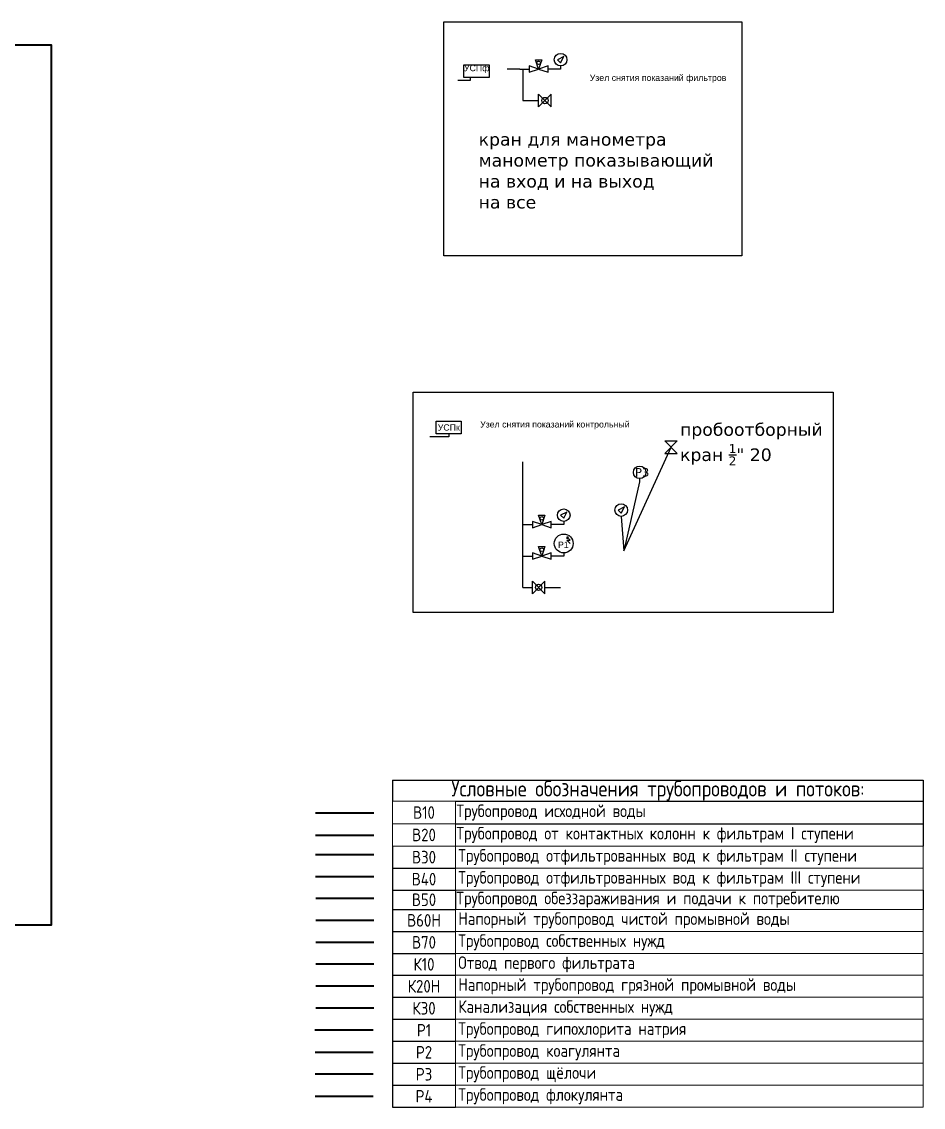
# Model space of a CAD drawing. Header units: millimetres. Extents: x -81605 to 298546, y -15960 to 81150.
# Drawn here: x -31730 to -17374, y -10566 to 6713 of the extents above; entities that cross this region are included whole.
import ezdxf

# ---------------------------------------------------------------- set-up
doc = ezdxf.new("R2010")
doc.units = ezdxf.units.MM
doc.layers.add('1', color=7, linetype='Continuous')
doc.layers.add('2', color=7, linetype='Continuous')
for name, color, linetype, lineweight in [('В10', 66, 'Continuous', 40), ('В30', 136, 'Continuous', 40), ('В40', 142, 'Continuous', 40), ('В50', 180, 'Continuous', 40), ('В60Н', 140, 'Continuous', 40), ('В70', 120, 'Continuous', 40), ('К20Н', 33, 'Continuous', 40), ('К30', 54, 'Continuous', 40), ('Р1', 202, 'Continuous', 40), ('Р4', 210, 'Continuous', 40)]:
    doc.layers.add(name, color=color, linetype=linetype, lineweight=lineweight)
for name, color, linetype, lineweight, true_color in [('В20', 7, 'Continuous', 40, 0x0a7800), ('К10', 7, 'Continuous', 40, 0xffbe00), ('Р2', 7, 'Continuous', 40, 0x991b1e), ('Р3', 7, 'Continuous', 40, 0xd19cc7)]:
    doc.layers.add(name, color=color, linetype=linetype, lineweight=lineweight, true_color=true_color)
doc.styles.add('GOST Common_2', font='GOST_Common.ttf', dxfattribs={"width": 0.9, "height": 250})
doc.styles.get("Standard").update_dxf_attribs({"font": 'arial.ttf'})

# ---------------------------------------------------------------- blocks, each defined once
blk = doc.blocks.new('*T0')
at = {"color": 0, "linetype": 'ByBlock', "lineweight": -2, "transparency": 16777216}
for p, q in [((0, 0), (8450, 0)), ((0, 0), (0, -336)), ((8450, 0), (8450, -1050)), ((1000, -336), (8450, -336)), ((1000, -693), (8450, -693)), ((0, -1050), (0, -5206)), ((0, -1400), (1000, -1400)), ((0, -1750), (1000, -1750)), ((1000, -1750), (1000, -2056)), ((8450, -1750), (8450, -2056)), ((0, -2056), (1000, -2056)), ((0, -2406), (1000, -2406)), ((0, -2756), (1000, -2756)), ((0, -3106), (1000, -3106)), ((0, -3456), (1000, -3456)), ((0, -3806), (1000, -3806)), ((0, -4156), (1000, -4156)), ((0, -4506), (1000, -4506)), ((0, -4856), (1000, -4856)), ((0, -5206), (1000, -5206))]:
    blk.add_line(p, q, dxfattribs=at)
at = {"color": 7, "linetype": 'ByBlock', "lineweight": 15, "transparency": 16777216}
for p, q in [((0, -336), (1000, -336)), ((0, -336), (0, -1050)), ((1000, -336), (1000, -1750)), ((0, -693), (1000, -693)), ((0, -1050), (8450, -1050)), ((8450, -1050), (8450, -1750)), ((1000, -1400), (8450, -1400)), ((1000, -1750), (8450, -1750)), ((1000, -2056), (8450, -2056)), ((1000, -2056), (1000, -5206)), ((8450, -2056), (8450, -5206)), ((1000, -2406), (8450, -2406)), ((1000, -2756), (8450, -2756)), ((1000, -3106), (8450, -3106)), ((1000, -3456), (8450, -3456)), ((1000, -3806), (8450, -3806)), ((1000, -4156), (8450, -4156)), ((1000, -4506), (8450, -4506)), ((1000, -4856), (8450, -4856)), ((1000, -5206), (8450, -5206))]:
    blk.add_line(p, q, dxfattribs=at)
at = {"color": 0, "transparency": 16777216, "style": 'GOST Common_2'}
for s, insert, char_height, width, attachment_point in [('{\\fGOST Common|b0|i0|c204|p34;Условные обозначения трубопроводов и потоков}:', (4225, -168), 250, 8447.8, 5), ('В10', (500, -515), 200, 910, 5), ('{\\fGOST Common|b0|i0|c204|p34;Трубопровод исходной воды}', (1015, -515), 200, 7420, 4), ('{\\fGOST Common|b0|i0|c204|p34;В}20', (500, -871), 200, 910, 5), ('{\\fGOST Common|b0|i0|c204|p34;Трубопровод от контактных колонн к фильтрам I ступени}', (1015, -871), 200, 7420, 4), ('В30', (500, -1225), 200, 970, 5), ('{\\fGOST Common|b0|i0|c204|p34;Трубопровод отфильтрованных вод к фильтрам }I{\\fGOST Common|b0|i0|c204|p34;I ступени}', (1045, -1225), 200, 7360, 4), ('В40', (500, -1575), 200, 970, 5), ('{\\fGOST Common|b0|i0|c204|p34;Трубопровод отфильтрованных вод к фильтрам }I{\\fGOST Common|b0|i0|c204|p34;II ступени}', (1045, -1575), 200, 7360, 4), ('В50', (500, -1903), 200, 970, 5), ('{\\fGOST Common|b0|i0|c204|p34;Трубопровод обеззараживания и подачи к потребителю}', (1015, -1903), 200, 7420, 4), ('В60Н', (500, -2231), 200, 970, 5), ('{\\fGOST Common|b0|i0|c204|p34;Напорный трубопровод чистой промывной воды}', (1045, -2231), 200, 7360, 4), ('В70', (500, -2581), 200, 970, 5), ('Трубопровод собственных нужд', (1045, -2581), 200, 7360, 4), ('К10', (500, -2931), 200, 970, 5), ('Отвод первого фильтрата', (1045, -2931), 200, 7360, 4), ('К20Н', (500, -3281), 200, 970, 5), ('Напорный трубопровод грязной промывной воды', (1045, -3281), 200, 7360, 4), ('К30', (500, -3631), 200, 970, 5), ('Канализация собственных нужд', (1045, -3631), 200, 7360, 4), ('Р1', (500, -3981), 200, 970, 5), ('Трубопровод гипохлорита натрия', (1045, -3981), 200, 7360, 4), ('Р2', (500, -4331), 200, 970, 5), ('Трубопровод коагулянта', (1045, -4331), 200, 7360, 4), ('Р3', (500, -4681), 200, 970, 5), ('Трубопровод щёлочи', (1045, -4681), 200, 7360, 4), ('Р4', (500, -5031), 200, 970, 5), ('Трубопровод флокулянта', (1045, -5031), 200, 7360, 4)]:
    blk.add_mtext(s, dxfattribs=dict(at, insert=insert, char_height=char_height, width=width, attachment_point=attachment_point))

msp = doc.modelspace()

# ---------------------------------------------------------------- linework, layer by layer
for p, q in [((-23499, 5958), (-23549, 6108)), ((-23549, 6108), (-23449, 6108)), ((-23449, 6108), (-23499, 5958)), ((-23099, 6158), (-23199, 6108)), ((-23199, 6108), (-23149, 6058)), ((-23149, 6058), (-23099, 6158)), ((-23149, 6058), (-23099, 6158)), ((-23799, 5958), (-23999, 5958)), ((-23799, 5958), (-23649, 5958)), ((-23749, 5958), (-23749, 5458)), ((-23649, 6008), (-23649, 5908)), ((-23499, 5958), (-23649, 6008)), ((-23649, 5908), (-23499, 5958)), ((-23349, 6008), (-23499, 5958)), ((-23499, 5958), (-23349, 5908)), ((-23349, 5908), (-23349, 6008)), ((-23149, 5958), (-23349, 5958)), ((-23149, 6008), (-23149, 5958)), ((-24588, 5775), (-24788, 5775)), ((-24588, 5825), (-24588, 5775)), ((-23499, 5358), (-23499, 5558)), ((-23299, 5558), (-23499, 5358)), ((-23299, 5358), (-23499, 5558)), ((-23299, 5358), (-23299, 5558)), ((-23749, 5458), (-23499, 5458)), ((-24931, 104), (-25231, 104)), ((-24931, 154), (-24931, 104)), ((-21491, 40), (-21291, 40)), ((-21291, 40), (-21491, -160)), ((-21491, 40), (-21291, -160)), ((-21491, -160), (-21291, -160)), ((-23749, -1292), (-23749, -292)), ((-21891, -610), (-22141, -1710)), ((-21891, -560), (-21891, -610)), ((-22134, -1011), (-22234, -1061)), ((-22184, -1111), (-22134, -1011)), ((-22184, -1111), (-22134, -1011)), ((-22134, -1011), (-22134, -1011)), ((-23449, -1292), (-23499, -1142)), ((-23499, -1142), (-23399, -1142)), ((-23399, -1142), (-23449, -1292)), ((-23049, -1092), (-23149, -1142)), ((-23149, -1142), (-23099, -1192)), ((-23099, -1192), (-23049, -1092)), ((-23099, -1192), (-23049, -1092)), ((-22234, -1061), (-22184, -1111)), ((-22184, -1161), (-22141, -1710)), ((-23749, -1292), (-23599, -1292)), ((-23749, -2292), (-23749, -1292)), ((-23599, -1242), (-23599, -1342)), ((-23449, -1292), (-23599, -1242)), ((-23599, -1342), (-23449, -1292)), ((-23299, -1242), (-23449, -1292)), ((-23449, -1292), (-23299, -1342)), ((-23299, -1342), (-23299, -1242)), ((-23099, -1292), (-23299, -1292)), ((-23099, -1242), (-23099, -1292)), ((-22999, -1542), (-23049, -1492)), ((-22999, -1592), (-23049, -1542)), ((-23049, -1542), (-22999, -1542)), ((-23449, -1792), (-23499, -1642)), ((-23499, -1642), (-23399, -1642)), ((-23399, -1642), (-23449, -1792)), ((-23749, -1792), (-23599, -1792)), ((-23599, -1742), (-23599, -1842)), ((-23449, -1792), (-23599, -1742)), ((-23599, -1842), (-23449, -1792)), ((-23299, -1742), (-23449, -1792)), ((-23449, -1792), (-23299, -1842)), ((-23299, -1842), (-23299, -1742)), ((-23099, -1792), (-23299, -1792)), ((-23099, -1742), (-23099, -1792)), ((-23599, -2392), (-23599, -2192)), ((-23599, -2192), (-23399, -2392)), ((-23599, -2392), (-23399, -2192)), ((-23399, -2392), (-23399, -2192)), ((-23749, -2292), (-23599, -2292)), ((-23399, -2292), (-23149, -2292)), ((-25824, -7416), (-25824, -7766))]:
    msp.add_line(p, q)
for points in [[(-25007, 6713), (-20262, 6713), (-20262, 2986), (-25007, 2986)], [(-24288, 5825), (-24688, 5825), (-24688, 6025), (-24288, 6025)], [(-25495, 818), (-18811, 818), (-18811, -2692), (-25495, -2692)], [(-24731, 154), (-25131, 154), (-25131, 354), (-24731, 354)]]:
    msp.add_lwpolyline(points, close=True)
for centre, radius in [((-23499, 6058), 28.4), ((-23149, 6108), 100), ((-23399, 5458), 50), ((-21891, -460), 100), ((-22184, -1061), 100), ((-23449, -1192), 28.4), ((-23099, -1142), 100), ((-23099, -1592), 150), ((-23449, -1692), 28.4), ((-23499, -2292), 50)]:
    msp.add_circle(centre, radius)
at = {"layer": '1'}
for p, q in [((-22141, -1710), (-21391, -60)), ((-23049, -1492), (-23024, -1492)), ((-23024, -1492), (-23049, -1492)), ((-23049, -1492), (-23049, -1517)), ((-23049, -1517), (-23024, -1492))]:
    msp.add_line(p, q, dxfattribs=at)
at = {"layer": 'В10'}
msp.add_line((-26124, -5885), (-27053, -5885), dxfattribs=at)
at = {"layer": 'В20', "ltscale": 0.3}
msp.add_line((-27053, -6235), (-26124, -6235), dxfattribs=at)
at = {"layer": 'В30', "ltscale": 0.3}
msp.add_line((-27053, -6541), (-26124, -6541), dxfattribs=at)
at = {"layer": 'В30'}
msp.add_lwpolyline([(-32158, -7660), (-31258, -7660), (-31258, 6341), (-33158, 6341)], dxfattribs=at)
at = {"layer": 'В40', "ltscale": 0.3}
msp.add_line((-27053, -6891), (-26124, -6891), dxfattribs=at)
at = {"layer": 'В50'}
msp.add_line((-26124, -7241), (-27046, -7241), dxfattribs=at)
at = {"layer": 'В60Н'}
msp.add_line((-26124, -7591), (-27046, -7591), dxfattribs=at)
at = {"layer": 'В70'}
msp.add_line((-26124, -7941), (-27046, -7941), dxfattribs=at)
at = {"layer": 'К10'}
msp.add_line((-26124, -8291), (-27046, -8291), dxfattribs=at)
at = {"layer": 'К20Н'}
msp.add_line((-26124, -8641), (-27046, -8641), dxfattribs=at)
at = {"layer": 'К30'}
msp.add_line((-26124, -8991), (-27046, -8991), dxfattribs=at)
at = {"layer": 'Р1'}
msp.add_line((-26136, -9341), (-27065, -9341), dxfattribs=at)
at = {"layer": 'Р2'}
msp.add_line((-27058, -9691), (-26136, -9691), dxfattribs=at)
at = {"layer": 'Р3'}
msp.add_line((-26136, -10041), (-27058, -10041), dxfattribs=at)
at = {"layer": 'Р4'}
msp.add_line((-27058, -10391), (-26136, -10391), dxfattribs=at)

# ---------------------------------------------------------------- block references
msp.add_blockref('*T0', (-25824, -5360))

# ---------------------------------------------------------------- texts
at = {"layer": '1', "char_height": 100, "attachment_point": 1}
for s, width, insert in [('{\\fArial|b0|i0|c204|p34;УСПф}', 1131.73, (-24688, 6025)), ('Узел снятия показаний фильтров', 2542.06, (-22686, 5870)), ('{\\fArial|b0|i0|c204|p34;Узел снятия показаний контрольный}', 2542.06, (-24431, 354)), ('{\\fArial|b0|i0|c204|p34;УСПк}', 387.54, (-25105, 304)), ('P1', 261.22, (-23191, -1563))]:
    msp.add_mtext_dynamic_manual_height_columns(s, width=width, gutter_width=11.2, heights=[0], dxfattribs=dict(at, insert=insert))
at = {"layer": '1', "ltscale": 15, "char_height": 200, "attachment_point": 1}
for s, insert, width in [('\\A1;{\\fVerdana|b0|i0|c204|p34;кран для манометра\\Pманометр показывающий\\Pна вход и на выход\\fVerdana|b0|i0|c0|p34;\\P\\fVerdana|b0|i0|c204|p34;на все}', (-24454, 4940), 4679.74), ('\\A1;{\\fVerdana|b0|i0|c204|p34;пробоотборный кран \\H0.7x;\\S1/2;\\H1.42857x;" 20}', (-21247, 322), 1728.75)]:
    msp.add_mtext(s, dxfattribs=dict(at, insert=insert, width=width))
at = {"layer": '2', "ltscale": 15, "insert": (-21965, -392), "char_height": 134.4, "width": 274.02, "attachment_point": 1}
msp.add_mtext('{\\fVerdana|b0|i0|c204|p34;Р3}', dxfattribs=at)

doc.saveas('drawing.dxf')
